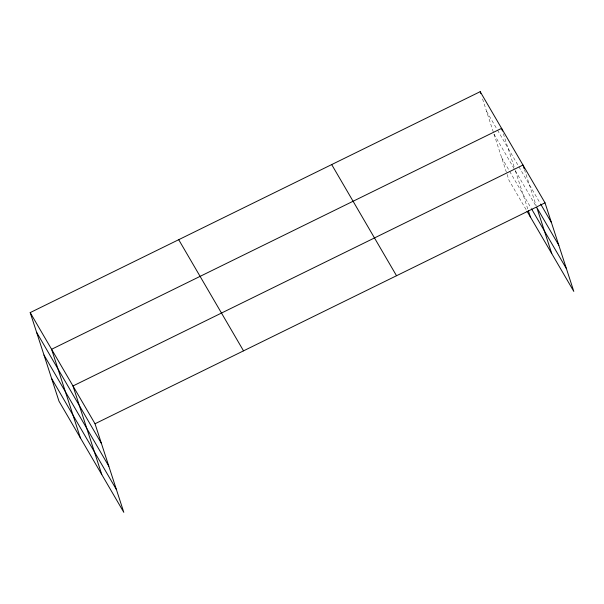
<?xml version="1.0" encoding="UTF-8"?>
<svg xmlns="http://www.w3.org/2000/svg" width="604" height="604" viewBox="0 0 604 604"><rect width="100%" height="100%" fill="white"/><g stroke="black" fill="none" stroke-linecap="round" stroke-linejoin="round"><path stroke-width="0.45" stroke-dasharray="3.02 2.27" d="M486.605 111.4L497.062 129.332M497.537 130.147L518.459 166.017M518.934 166.832L540.172 203.261M493.981 134.118L535.824 205.851M501.592 157.523L509.195 170.57M509.67 171.385L531.067 208.063M526.084 209.588L508.976 180.241L481.939 97.048M524.438 169.52L536.201 205.738M503.336 133.733L514.812 169.052M515.378 170.804L528.092 209.935"/><path stroke-width="0.91" d="M30.2 312.6L95.024 423.759L123.805 512.328L58.981 401.169L30.2 312.6L480.195 91.672L545.019 202.831L573.8 291.4L527.035 211.219M95.024 423.759L545.019 202.831M540.648 204.061L551.429 222.559M558.813 245.277L536.775 207.482L551.762 253.612M531.543 208.878L566.416 268.682M331.694 164.575L396.526 275.734M178.701 239.69L243.525 350.849M36.61 332.328L101.442 443.487M43.994 355.046L108.818 466.205M51.597 378.451L116.429 489.61M524.144 168.622L522.981 165.035L72.986 385.964L101.766 474.533M502.46 131.045L501.584 128.35L51.597 349.278L80.37 437.855M528.379 210.811L530.365 216.927M480.195 91.672L480.776 93.461"/></g></svg>
